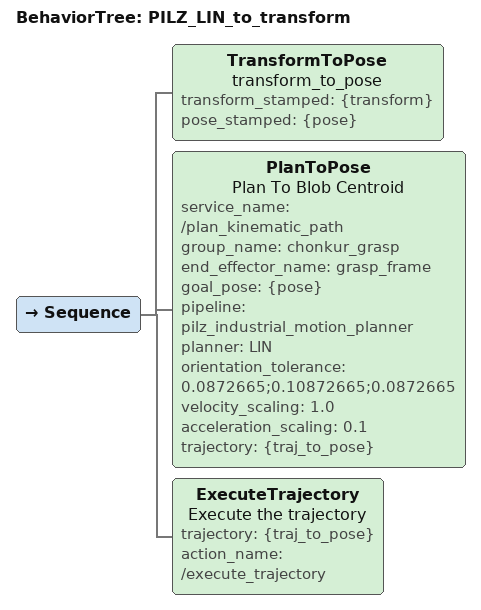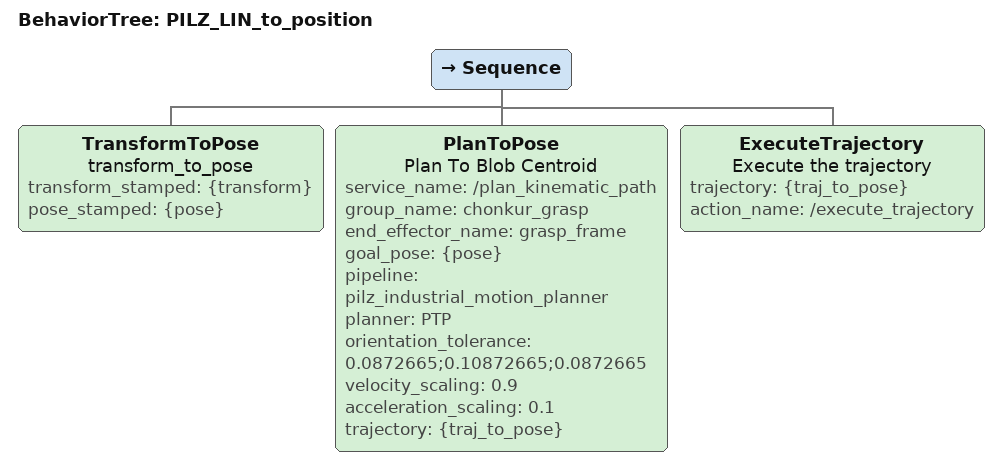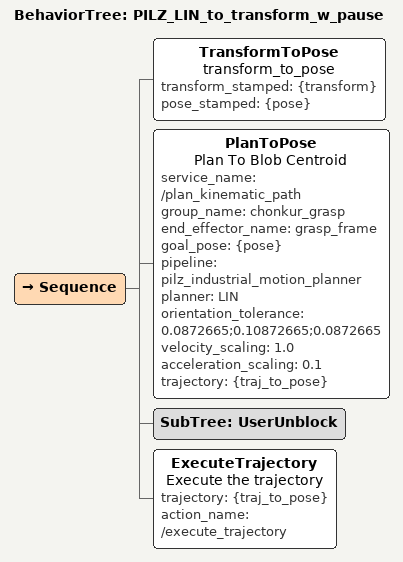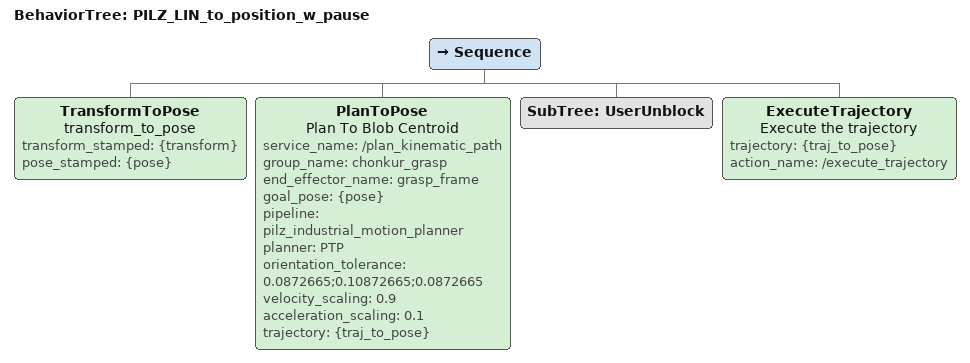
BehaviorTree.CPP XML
<root BTCPP_format="4">

    <include path="./user_unblock.xml" />

    <BehaviorTree ID="PILZ_LIN_to_transform">
      <Sequence>
        <TransformToPose
            name="transform_to_pose"
            transform_stamped="{transform}"
            pose_stamped="{pose}"/>
        <PlanToPose
            name="Plan To Blob Centroid"
            service_name="/plan_kinematic_path"
            group_name="chonkur_grasp"
            end_effector_name="grasp_frame"
            goal_pose="{pose}"
            pipeline="pilz_industrial_motion_planner"
            planner="LIN"
            orientation_tolerance="0.0872665;0.10872665;0.0872665"
            velocity_scaling="1.0"
            acceleration_scaling="0.1"
            trajectory="{traj_to_pose}"/>
        <ExecuteTrajectory
            name="Execute the trajectory "
            trajectory="{traj_to_pose}"
            action_name="/execute_trajectory"/>
      </Sequence>
    </BehaviorTree>

    <BehaviorTree ID="PILZ_LIN_to_position">
      <Sequence>
        <TransformToPose
            name="transform_to_pose"
            transform_stamped="{transform}"
            pose_stamped="{pose}"/>
        <PlanToPose
            name="Plan To Blob Centroid"
            service_name="/plan_kinematic_path"
            group_name="chonkur_grasp"
            end_effector_name="grasp_frame"
            goal_pose="{pose}"
            pipeline="pilz_industrial_motion_planner"
            planner="PTP"
            orientation_tolerance="0.0872665;0.10872665;0.0872665"
            velocity_scaling="0.9"
            acceleration_scaling="0.1"
            trajectory="{traj_to_pose}"/>
        <ExecuteTrajectory
            name="Execute the trajectory "
            trajectory="{traj_to_pose}"
            action_name="/execute_trajectory"/>
      </Sequence>
    </BehaviorTree>

    <!-- With Pause -->

    <BehaviorTree ID="PILZ_LIN_to_transform_w_pause">
      <Sequence>
        <TransformToPose
            name="transform_to_pose"
            transform_stamped="{transform}"
            pose_stamped="{pose}"/>
        <PlanToPose
            name="Plan To Blob Centroid"
            service_name="/plan_kinematic_path"
            group_name="chonkur_grasp"
            end_effector_name="grasp_frame"
            goal_pose="{pose}"
            pipeline="pilz_industrial_motion_planner"
            planner="LIN"
            orientation_tolerance="0.0872665;0.10872665;0.0872665"
            velocity_scaling="1.0"
            acceleration_scaling="0.1"
            trajectory="{traj_to_pose}"/>
        <SubTree ID="UserUnblock"/>
        <ExecuteTrajectory
            name="Execute the trajectory "
            trajectory="{traj_to_pose}"
            action_name="/execute_trajectory"/>
      </Sequence>
    </BehaviorTree>

    <BehaviorTree ID="PILZ_LIN_to_position_w_pause">
      <Sequence>
        <TransformToPose
            name="transform_to_pose"
            transform_stamped="{transform}"
            pose_stamped="{pose}"/>
        <PlanToPose
            name="Plan To Blob Centroid"
            service_name="/plan_kinematic_path"
            group_name="chonkur_grasp"
            end_effector_name="grasp_frame"
            goal_pose="{pose}"
            pipeline="pilz_industrial_motion_planner"
            planner="PTP"
            orientation_tolerance="0.0872665;0.10872665;0.0872665"
            velocity_scaling="0.9"
            acceleration_scaling="0.1"
            trajectory="{traj_to_pose}"/>
        <SubTree ID="UserUnblock"/>
        <ExecuteTrajectory
            name="Execute the trajectory "
            trajectory="{traj_to_pose}"
            action_name="/execute_trajectory"/>
      </Sequence>
    </BehaviorTree>

</root>
